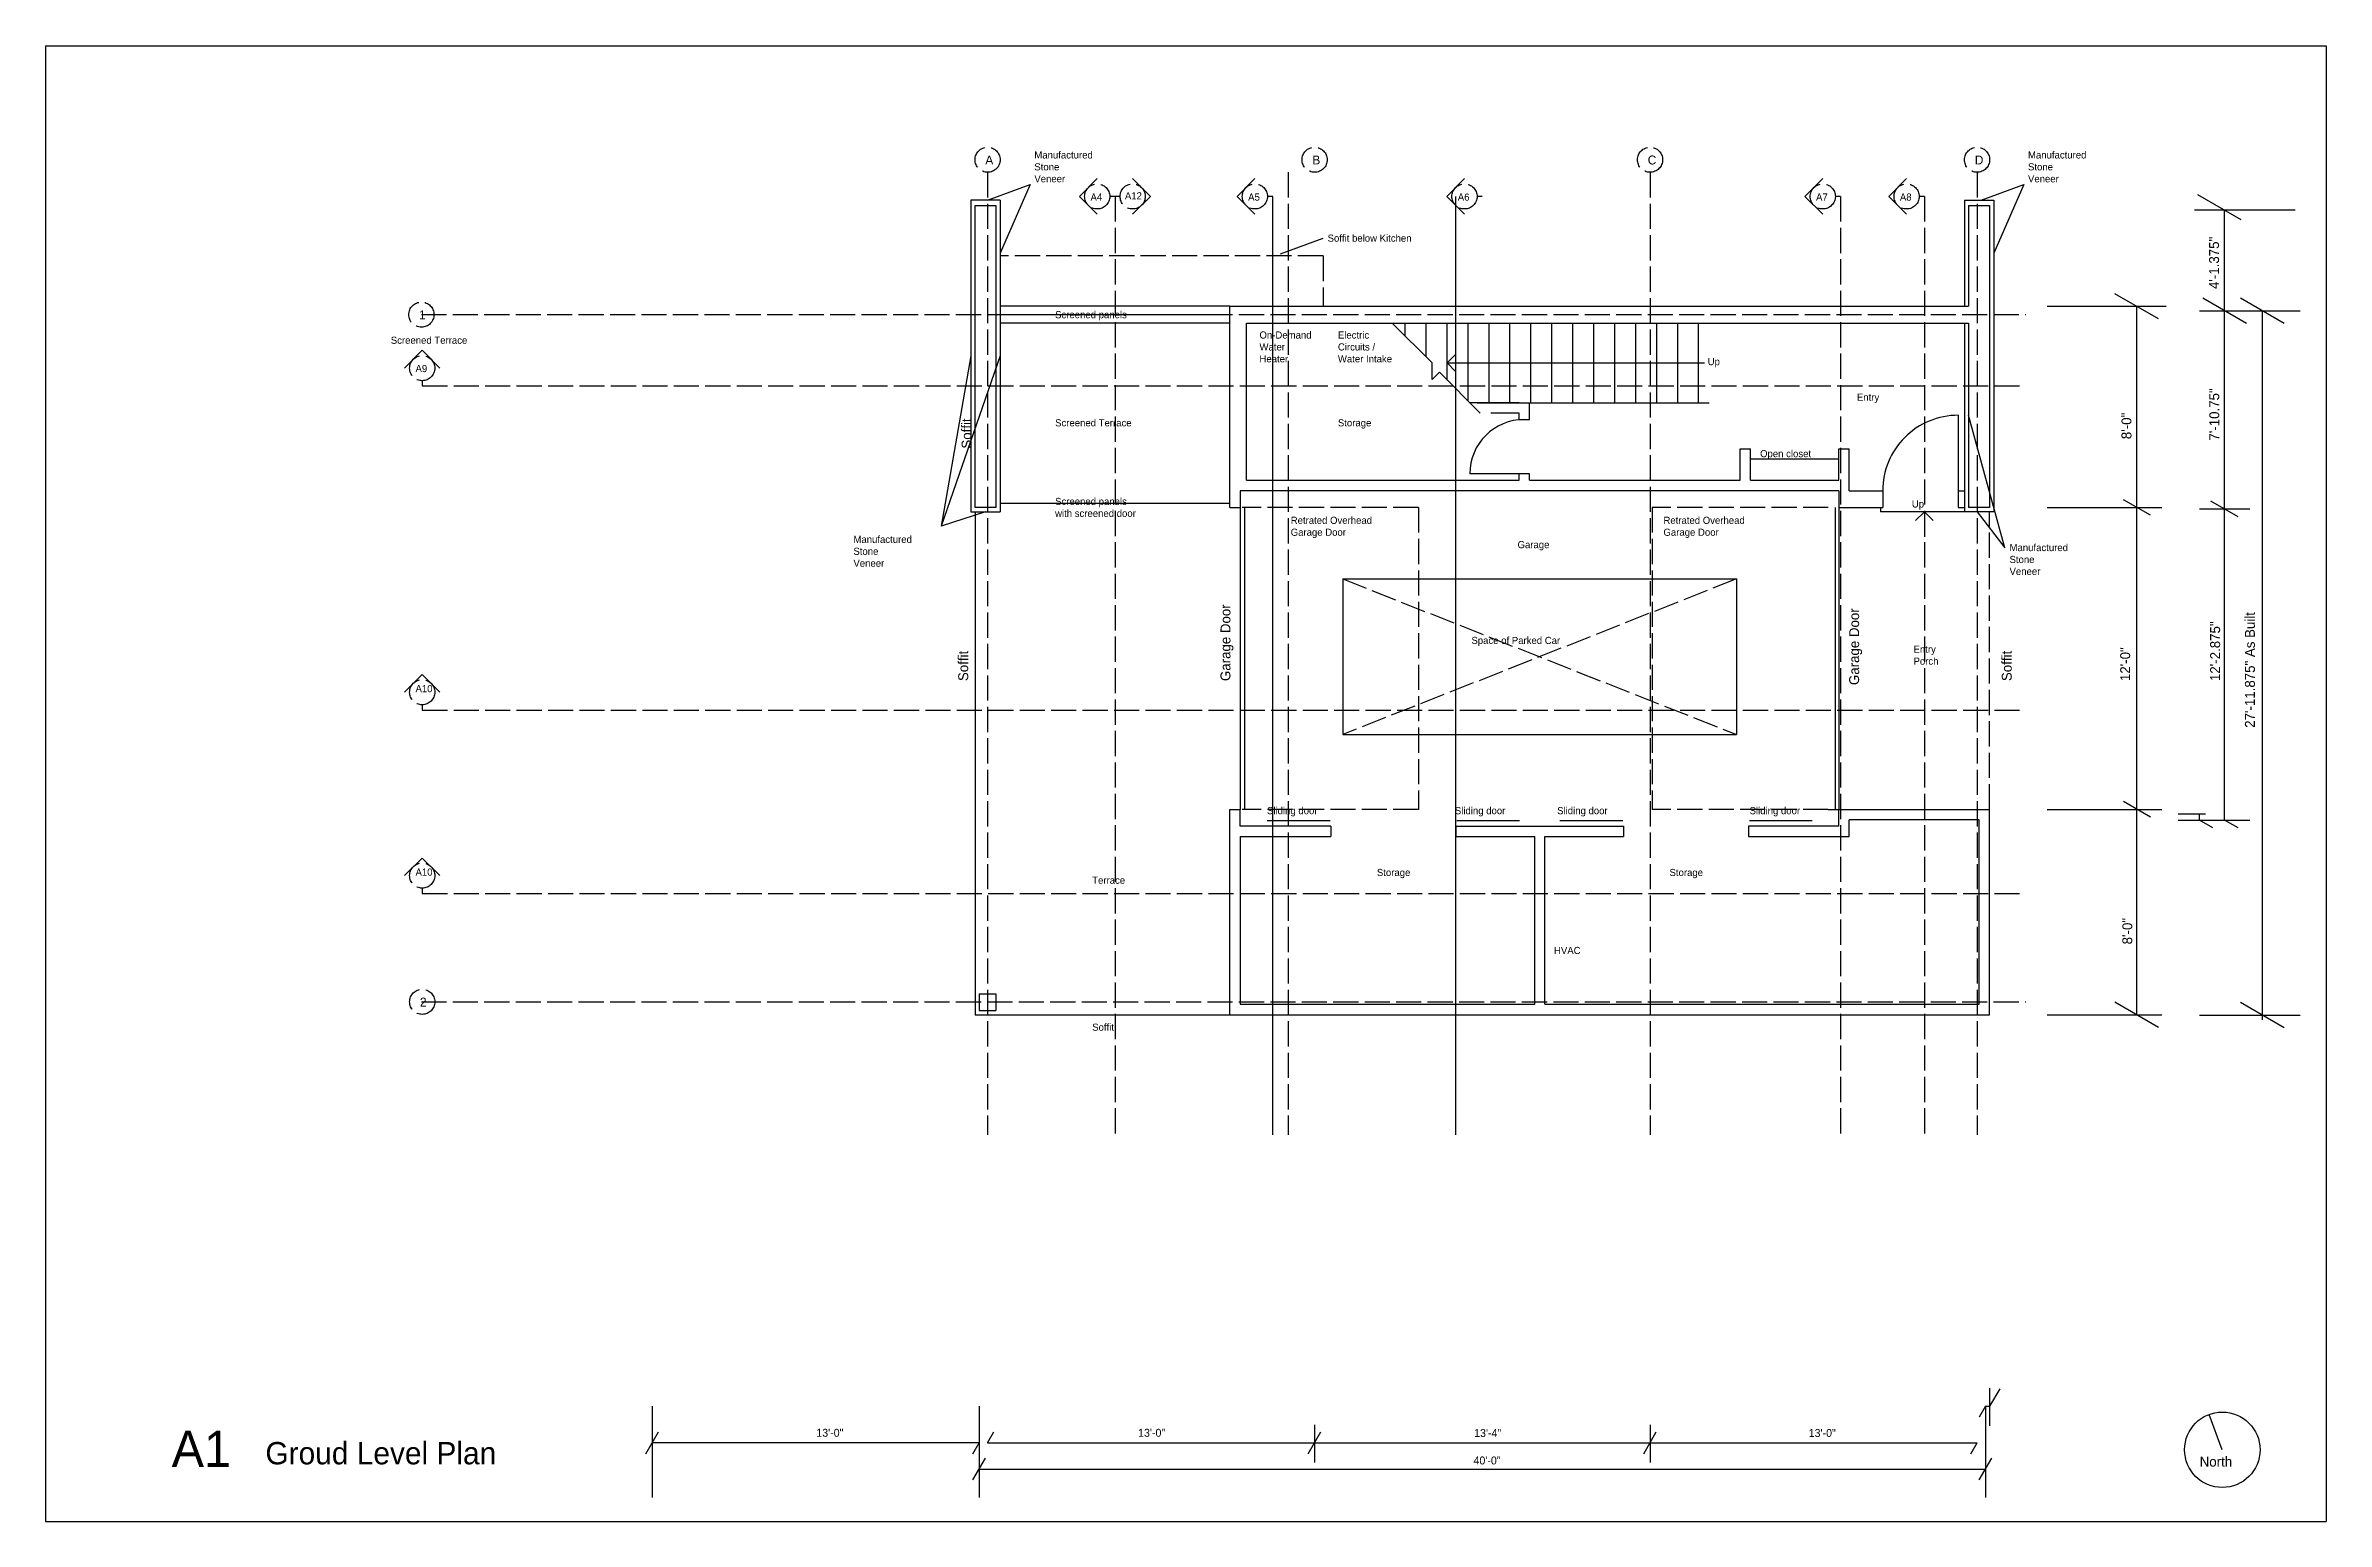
# Model space of a CAD drawing. Header units: inches. Extents: x -173 to 8050, y -1067 to 3486.
# Drawn here: x 967 to 2055, y 2730 to 3434 of the extents above; entities that cross this region are included whole.
import ezdxf

# ---------------------------------------------------------------- set-up
doc = ezdxf.new("R2010")
doc.units = ezdxf.units.IN
doc.header["$MEASUREMENT"] = 0
doc.linetypes.add('ACAD_ISO02W100', pattern=[15, 12, -3])
for name, color, linetype in [('const', 7, 'Continuous'), ('e1', 7, 'Continuous'), ('e2', 251, 'Continuous'), ('grid', 252, 'ACAD_ISO02W100'), ('millwork', 253, 'Continuous'), ('soffit', 253, 'ACAD_ISO02W100'), ('stairs', 140, 'Continuous'), ('walls', 7, 'Continuous')]:
    doc.layers.add(name, color=color, linetype=linetype)

msp = doc.modelspace()

# ---------------------------------------------------------------- linework, layer by layer
for p, q in [((966.9, 3434.3), (2054.9, 3434.3)), ((966.9, 3434.3), (966.9, 2730.3)), ((2054.9, 3434.3), (2054.9, 2730.3)), ((966.9, 2730.3), (2054.9, 2730.3))]:
    msp.add_line(p, q)
at = {"layer": 'const'}
for p, q in [((2014.3, 3351.2), (1993.6, 3363.2)), ((2040, 3355.8), (1992, 3355.8)), ((2006.4, 3064.9), (2006.4, 3355.8)), ((1974.9, 3304), (1954.1, 3316)), ((1964.5, 2972), (1964.5, 3310)), ((1994.4, 3307.8), (2042.4, 3307.8)), ((2016.8, 3301.8), (1996, 3313.8)), ((2034.8, 3301.8), (2014, 3313.8)), ((2024.4, 2969.6), (2024.4, 3307.8)), ((1921.7, 3214), (1976.5, 3214)), ((1971, 3210.3), (1958.1, 3217.7)), ((1994.4, 3213.3), (2018.4, 3213.3)), ((2012.8, 3209.6), (1999.9, 3217)), ((1921.7, 3070), (1976.5, 3070)), ((1971, 3066.3), (1958.1, 3073.7)), ((1984.2, 3067.8), (1997.3, 3067.8)), ((1984.2, 3064.9), (2018.4, 3064.9)), ((1994.4, 3064.9), (1994.4, 3067.8)), ((2000.8, 3061.2), (1994.4, 3064.9)), ((2012.8, 3061.2), (2006.4, 3064.9)), ((1921.7, 2972), (1976.5, 2972)), ((1974.9, 2966), (1954.1, 2978)), ((1994.4, 2971.8), (2042.4, 2971.8)), ((2034.8, 2965.8), (2014, 2977.8)), ((1256.3, 2785.3), (1256.3, 2741.7)), ((1412.3, 2785.3), (1412.3, 2741.7)), ((1892.3, 2785.3), (1889.3, 2780.1)), ((1892.3, 2785.3), (1892.3, 2741.7)), ((1892.3, 2785.3), (1894.3, 2785.3)), ((1899.1, 2793.6), (1894.3, 2785.3)), ((1253.3, 2762.6), (1259.3, 2773)), ((1412.3, 2767.8), (1256.3, 2767.8)), ((1409.3, 2762.6), (1412.3, 2767.8)), ((1416.3, 2767.8), (1419.3, 2773)), ((1416.3, 2767.8), (1888.3, 2767.8)), ((1569.3, 2762.6), (1575.3, 2773)), ((1729.3, 2762.6), (1735.3, 2773)), ((1885.3, 2762.6), (1888.3, 2767.8)), ((1409.3, 2750.1), (1415.3, 2760.5)), ((1412.3, 2755.3), (1892.3, 2755.3)), ((1889.3, 2750.1), (1895.3, 2760.5))]:
    msp.add_line(p, q, dxfattribs=at)
at = {"layer": 'e1'}
msp.add_circle((2005.3, 2764.5), 18, dxfattribs=at)
at = {"layer": 'e2'}
for p, q in [((1479.5, 3362.4), (1474.6, 3362.4)), ((1552.3, 3362.4), (1549.8, 3362.4)), ((1552.3, 2914.8), (1552.3, 3362.4)), ((1639.7, 2914.8), (1639.7, 3362.4)), ((1652.3, 3362.4), (1649.8, 3362.4)), ((1823.2, 3362.4), (1820.7, 3362.4)), ((1863.2, 3362.4), (1860.7, 3362.4)), ((1410.3, 3212), (1410.3, 2972)), ((1410.3, 2972), (1531.8, 2972))]:
    msp.add_line(p, q, dxfattribs=at)
msp.add_arc((1879.3, 3222), 36, 89.9985, 180, dxfattribs=at)
at = {"layer": 'grid'}
for p, q in [((1416.3, 3373.9), (1416.3, 2914.8)), ((1559.7, 3373.9), (1559.7, 2914.8)), ((1732.3, 3373.9), (1732.3, 2914.8)), ((1888.3, 3373.9), (1888.3, 2914.8)), ((1477.1, 3362.4), (1477.1, 2914.8)), ((1823.2, 3362.4), (1823.2, 2914.8)), ((1863.2, 3362.4), (1863.2, 2914.8)), ((1146.2, 3306), (1911.5, 3306)), ((1146.6, 3274.5), (1146.6, 3272)), ((1146.6, 3272), (1911.5, 3272)), ((1146.6, 3119.9), (1146.6, 3117.4)), ((1146.6, 3117.4), (1911.5, 3117.4)), ((1146.6, 3032.4), (1146.6, 3029.9)), ((1146.6, 3029.9), (1911.5, 3029.9)), ((1146.2, 2978.2), (1911.5, 2978.2))]:
    msp.add_line(p, q, dxfattribs=at)
for centre in [(1416.3, 3379.9), (1572.3, 3379.9), (1732.3, 3379.9), (1888.3, 3379.9), (1468.6, 3362.4), (1485.5, 3362.4), (1543.8, 3362.4), (1643.8, 3362.4), (1814.7, 3362.4), (1854.7, 3362.4), (1146.2, 3306), (1146.6, 3280.5), (1146.6, 3125.9), (1146.6, 3038.4), (1146.6, 2978.2)]:
    msp.add_circle(centre, 6, dxfattribs=at)
at = {"layer": 'millwork'}
for p, q in [((1416.3, 3360.6), (1436.6, 3368.1)), ((1436.6, 3368.1), (1422.3, 3335.3)), ((1890.3, 3360.6), (1910.6, 3368.1)), ((1910.6, 3368.1), (1896.3, 3335.3)), ((1556, 3335), (1576.3, 3342.5)), ((1531.8, 3310), (1422.3, 3310)), ((1531.8, 3302), (1422.3, 3302)), ((1735.5, 3264), (1735.5, 3302)), ((1745.5, 3264), (1745.5, 3302)), ((1755.5, 3264), (1755.5, 3302)), ((1408.3, 3286.3), (1394.1, 3205.1)), ((1422.3, 3286.3), (1394.1, 3205.1)), ((1669.8, 3264), (1646.3, 3264)), ((1879.3, 3258), (1879.3, 3214.5)), ((1901.5, 3194.8), (1884.3, 3258)), ((1822.3, 3237), (1780.3, 3237)), ((1415.3, 3212), (1394.1, 3205.1)), ((1842.3, 3214), (1842.3, 3212)), ((1882.3, 3212), (1842.3, 3212)), ((1888.3, 3212), (1901.5, 3194.8)), ((1549.7, 3064.7), (1579.7, 3064.7)), ((1640.1, 3064.7), (1670.1, 3064.7)), ((1689.3, 3064.7), (1719.3, 3064.7)), ((1779.7, 3064.7), (1809.7, 3064.7))]:
    msp.add_line(p, q, dxfattribs=at)
for centre, radius, start in [((1672.3, 3230), 26, 90), ((1879.3, 3222), 36, 89.9985)]:
    msp.add_arc(centre, radius, start, 180, dxfattribs=at)
at = {"layer": 'soffit'}
for p, q in [((1576.3, 3334), (1422.3, 3334)), ((1576.3, 3334), (1576.3, 3310)), ((1621.8, 3214), (1537.8, 3214)), ((1621.8, 3214), (1621.8, 3070)), ((1817.3, 3214), (1733.3, 3214)), ((1733.3, 3214), (1733.3, 3070)), ((1894.3, 3070), (1894.3, 3212)), ((1585.7, 3179.9), (1773.5, 3105.7)), ((1773.5, 3179.9), (1585.7, 3105.7)), ((1621.8, 3070), (1537.8, 3070)), ((1817.3, 3070), (1733.3, 3070))]:
    msp.add_line(p, q, dxfattribs=at)
at = {"layer": 'stairs'}
for p, q in [((1628.3, 3283), (1609.3, 3302)), ((1615.5, 3295.8), (1615.5, 3302)), ((1625.5, 3285.8), (1625.5, 3302)), ((1635.5, 3274.8), (1635.5, 3302)), ((1645.5, 3264.8), (1645.5, 3302)), ((1655.5, 3264), (1655.5, 3302)), ((1665.5, 3264), (1665.5, 3302)), ((1675.5, 3264), (1675.5, 3302)), ((1685.5, 3264), (1685.5, 3302)), ((1695.5, 3264), (1695.5, 3302)), ((1705.5, 3264), (1705.5, 3302)), ((1715.5, 3264), (1715.5, 3302)), ((1725.5, 3264), (1725.5, 3302)), ((1635.5, 3283), (1639.7, 3287.2)), ((1628.3, 3275), (1628.3, 3283)), ((1628.3, 3275), (1631.8, 3278.5)), ((1651.3, 3259), (1631.8, 3278.5)), ((1635.5, 3283), (1758.3, 3283)), ((1635.5, 3283), (1639.7, 3278.8)), ((1649.8, 3264), (1760.5, 3264)), ((1672.3, 3230), (1646.3, 3230)), ((1674.8, 3230), (1669.8, 3230)), ((1863.2, 3212), (1859, 3207.8)), ((1863.2, 3212), (1863.2, 3200)), ((1863.2, 3212), (1867.4, 3207.8))]:
    msp.add_line(p, q, dxfattribs=at)
at = {"layer": 'walls'}
for p, q in [((1468.6, 3370.9), (1460.1, 3362.4)), ((1468.6, 3353.9), (1460.1, 3362.4)), ((1485.5, 3370.9), (1494, 3362.4)), ((1485.5, 3353.9), (1494, 3362.4)), ((1543.8, 3370.9), (1535.3, 3362.4)), ((1543.8, 3353.9), (1535.3, 3362.4)), ((1643.8, 3370.9), (1635.3, 3362.4)), ((1643.8, 3353.9), (1635.3, 3362.4)), ((1814.7, 3370.9), (1806.2, 3362.4)), ((1814.7, 3353.9), (1806.2, 3362.4)), ((1854.7, 3370.9), (1846.2, 3362.4)), ((1854.7, 3353.9), (1846.2, 3362.4)), ((1408.3, 3360.6), (1408.3, 3212)), ((1422.3, 3360.6), (1408.3, 3360.6)), ((1410.3, 3214), (1410.3, 3358)), ((1410.3, 3358), (1420.3, 3358)), ((1420.3, 3358), (1420.3, 3214)), ((1422.3, 3360.6), (1422.3, 3214)), ((1882.3, 3360.6), (1882.3, 3310)), ((1882.3, 3360.6), (1896.3, 3360.6)), ((1884.3, 3358), (1884.3, 3310)), ((1884.3, 3358), (1894.3, 3358)), ((1894.3, 3358), (1894.3, 3214)), ((1896.3, 3360.6), (1896.3, 3212)), ((1531.8, 3310), (1884.3, 3310)), ((1531.8, 3214), (1531.8, 3310)), ((1921.7, 3310), (1978.5, 3310)), ((1422.3, 3306), (1531.8, 3306)), ((1539.8, 3227), (1539.8, 3302)), ((1539.8, 3302), (1884.3, 3302)), ((1882.3, 3302), (1882.3, 3214)), ((1884.3, 3302), (1884.3, 3214)), ((1138.1, 3280.5), (1146.6, 3289)), ((1155, 3280.5), (1146.6, 3289)), ((1674.8, 3256), (1674.8, 3264)), ((1669.8, 3259), (1656.3, 3259)), ((1669.8, 3256), (1669.8, 3259)), ((1669.8, 3256), (1674.8, 3256)), ((1775.3, 3242), (1780.3, 3242)), ((1775.3, 3227), (1775.3, 3242)), ((1780.3, 3227), (1780.2, 3242)), ((1780.3, 3227), (1780.3, 3242)), ((1822.3, 3227), (1822.3, 3242)), ((1822.3, 3242), (1827.3, 3242)), ((1827.3, 3222), (1827.3, 3242)), ((1822.3, 3222), (1536.8, 3222)), ((1536.8, 3222), (1536.8, 3214)), ((1539.8, 3227), (1669.8, 3227)), ((1669.8, 3227), (1669.8, 3230)), ((1674.8, 3227), (1674.8, 3230)), ((1674.8, 3227), (1775.3, 3227)), ((1780.3, 3227), (1822.3, 3227)), ((1822.3, 3222), (1822.3, 3214)), ((1827.3, 3222), (1843.3, 3222)), ((1842.3, 3222), (1843.3, 3222)), ((1843.3, 3222), (1843.3, 3214)), ((1879.3, 3222), (1879.3, 3214)), ((1879.3, 3222), (1882.3, 3222)), ((1408.3, 3212), (1422.3, 3212)), ((1420.3, 3214), (1410.3, 3214)), ((1422.3, 3216), (1531.8, 3216)), ((1422.3, 3214), (1422.3, 3212)), ((1531.8, 3214), (1536.8, 3214)), ((1536.8, 3214), (1536.8, 3070)), ((1538.8, 3214), (1538.8, 3070)), ((1820.6, 3214), (1820.6, 3070)), ((1822.3, 3214), (1843.3, 3214)), ((1822.3, 3214), (1822.3, 3070)), ((1879.3, 3214), (1882.3, 3214)), ((1882.3, 3214), (1882.3, 3212)), ((1896.3, 3212), (1882.3, 3212)), ((1894.3, 3214), (1884.3, 3214)), ((1585.7, 3179.9), (1773.5, 3179.9)), ((1585.7, 3179.9), (1585.7, 3105.7)), ((1773.5, 3179.9), (1773.5, 3105.7)), ((1138.1, 3125.9), (1146.6, 3134.4)), ((1155, 3125.9), (1146.6, 3134.4)), ((1585.7, 3105.7), (1773.5, 3105.7)), ((1531.8, 2972), (1531.8, 3070)), ((1531.8, 3070), (1536.8, 3070)), ((1536.8, 3062), (1536.8, 3070)), ((1817.3, 3070), (1887.8, 3070)), ((1822.3, 3062), (1822.3, 3070)), ((1887.8, 3070), (1894.3, 3070)), ((1894.3, 2972), (1894.3, 3070)), ((1580.1, 3062), (1536.8, 3062)), ((1580.1, 3062), (1580.1, 3057)), ((1639.7, 3062), (1639.7, 3057)), ((1639.7, 3062), (1719.7, 3062)), ((1639.7, 3062), (1639.7, 3057)), ((1719.7, 3062), (1719.7, 3057)), ((1719.7, 3062), (1719.7, 3057)), ((1822.3, 3062), (1779.3, 3062)), ((1779.3, 3062), (1779.3, 3057)), ((1889.3, 3065), (1827.3, 3065)), ((1827.3, 3057), (1827.3, 3065)), ((1889.3, 2977), (1889.3, 3065)), ((1138.1, 3038.4), (1146.6, 3046.8)), ((1155, 3038.4), (1146.6, 3046.8)), ((1536.8, 3057), (1536.8, 2977)), ((1536.8, 3057), (1580.1, 3057)), ((1639.7, 3057), (1677.3, 3057)), ((1677.3, 2977), (1677.3, 3057)), ((1682.1, 2977), (1682.1, 3057)), ((1682.1, 3057), (1719.7, 3057)), ((1779.3, 3057), (1827.3, 3057)), ((1412.3, 2982), (1420.3, 2982)), ((1412.3, 2982), (1412.3, 2974)), ((1420.3, 2982), (1420.3, 2974)), ((1412.3, 2974), (1420.3, 2974)), ((1531.8, 2972), (1894.3, 2972)), ((1536.8, 2977), (1677.3, 2977)), ((1682.1, 2977), (1889.3, 2977)), ((1894.3, 2793.9), (1894.3, 2776)), ((1572.3, 2776.4), (1572.3, 2758.4)), ((1732.3, 2776.4), (1732.3, 2758.4)), ((2005.3, 2764.5), (1999.1, 2781.4))]:
    msp.add_line(p, q, dxfattribs=at)

# ---------------------------------------------------------------- texts
at = {"layer": 'const', "attachment_point": 1}
for s, insert, char_height, width in [('\\pt3.4098;Manufactured^JStone^JVeneer', (1438.6, 3383.9), 3.41, 1300.158), ('\\pt3.4098;Manufactured^JStone^JVeneer', (1912.6, 3383.9), 3.41, 1300.158), ('A', (1415.2, 3381.9), 4.26, 1625.197), ('B', (1571.2, 3381.9), 4.26, 1625.197), ('C', (1731.2, 3381.9), 4.26, 1625.197), ('D', (1887.2, 3381.9), 4.26, 1625.197), ('A4', (1465.4, 3363.8), 3.41, 1300.158), ('A12', (1481.8, 3364.4), 3.41, 1300.158), ('A5', (1540.6, 3363.8), 3.41, 1300.158), ('A6', (1640.6, 3363.8), 3.41, 1300.158), ('A7', (1811.5, 3363.8), 3.41, 1300.158), ('A8', (1851.5, 3363.8), 3.41, 1300.158), ('\\pt3.4098;Soffit below Kitchen', (1578.5, 3344.2), 3.41, 1300.158), ('1', (1145.1, 3308), 4.26, 1625.197), ('\\pt3.4098;Screened panels', (1448.5, 3307.7), 3.41, 1300.158), ('\\pt3.4098;On-Demand^JWater^JHeater', (1546, 3298), 3.41, 1300.158), ('\\pt3.4098;Electric^JCircuits /^JWater Intake', (1583.4, 3298), 3.41, 1300.158), ('\\pt3.4098;Screened Terrace', (1131.6, 3295.5), 3.41, 1300.158), ('A9', (1143.4, 3282), 3.41, 1300.158), ('\\pt3.4098;Up', (1759.8, 3285.3), 3.41, 1300.158), ('\\pt3.4098;Entry', (1831, 3268.3), 3.41, 1300.158), ('\\pt3.4098;Screened Terrace', (1448.5, 3256.1), 3.41, 1300.158), ('\\pt3.4098;Storage', (1583.4, 3256.1), 3.41, 1300.158), ('\\pt3.4098;Open closet', (1784.8, 3241.4), 3.41, 1300.158), ('\\pt3.4098;Screened panels^Jwith screened door', (1448.5, 3218.6), 3.41, 1300.158), ('\\pt3.4098;Retrated Overhead^JGarage Door', (1560.9, 3209.6), 3.41, 1300.158), ('\\pt3.4098;Retrated Overhead^JGarage Door', (1738.7, 3209.6), 3.41, 1300.158), ('\\pt3.4098;Up', (1857.2, 3217.4), 3.41, 1300.158), ('\\pt3.4098;Manufactured^JStone^JVeneer', (1352.3, 3200.5), 3.41, 1300.158), ('\\pt3.4098;Garage', (1669.1, 3198), 3.41, 1300.158), ('\\pt3.4098;Manufactured^JStone^JVeneer', (1903.8, 3196.6), 3.41, 1300.158), ('\\pt3.4098;Space of Parked Car', (1647.1, 3152.3), 3.41, 1300.158), ('\\pt3.4098;Entry^JPorch', (1858, 3148.1), 3.41, 1300.158), ('A10', (1143.4, 3129.3), 3.41, 1300.158), ('\\pt3.4098;Sliding door', (1549.6, 3071.1), 3.41, 1300.158), ('\\pt3.4098;Sliding door', (1639.2, 3071.1), 3.41, 1300.158), ('\\pt3.4098;Sliding door', (1688, 3071.1), 3.41, 1300.158), ('\\pt3.4098;Sliding door', (1779.8, 3071.1), 3.41, 1300.158), ('A10', (1143.4, 3041.8), 3.41, 1300.158), ('\\pt3.4098;Terrace', (1466.2, 3037.9), 3.41, 1300.158), ('\\pt3.4098;Storage', (1602, 3041.6), 3.41, 1300.158), ('\\pt3.4098;Storage', (1741.6, 3041.6), 3.41, 1300.158), ('\\pt3.4098;HVAC', (1686.5, 3004.4), 3.41, 1300.158), ('2', (1145.5, 2980.2), 4.26, 1625.197), ('\\pt3.4098;Soffit', (1466.2, 2967.8), 3.41, 1300.158), ('13\'-0"', (1334.6, 2774.5), 3.79, 1444.62), ('13\'-0"', (1488.1, 2774.5), 3.79, 1444.62), ('13\'-4"', (1648.4, 2774.4), 3.79, 1444.62), ('13\'-0"', (1808, 2774.4), 3.79, 1444.62), ('A1', (1027.1, 2773.6), 17.26, 6582.049), ('Groud Level Plan', (1071.8, 2768.2), 10.656, 4062.993), ('40\'-0"', (1648.1, 2761.3), 3.79, 1444.62), ('North', (1994.5, 2761.2), 4.74, 1805.775)]:
    msp.add_mtext(s, dxfattribs=dict(at, insert=insert, char_height=char_height, width=width))
at = {"layer": 'const', "width": 1805.775, "attachment_point": 1, "rotation": 90}
for s, insert, char_height in [('4\'-1.375"', (1999, 3318.2), 4.74), ('7\'-10.75"', (1999.1, 3245.9), 4.74), ('Soffit', (1403.9, 3242.1), 4.74), ('Soffit', (1403.9, 3242.1), 4.74), ('8\'-0"', (1957.2, 3246.6), 4.74), ('Garage Door', (1527.4, 3131.2), 4.736), ('Garage Door', (1827.3, 3129.3), 4.736), ('12\'-2.875"', (1999.5, 3131.2), 4.74), ('27\'-11.875" As Built', (2016.1, 3108.9), 4.736), ('Soffit', (1402.3, 3131.2), 4.74), ('Soffit', (1900.1, 3131.2), 4.74), ('12\'-0"', (1956.6, 3131.2), 4.74), ('8\'-0"', (1957.6, 3005.6), 4.74)]:
    msp.add_mtext(s, dxfattribs=dict(at, insert=insert, char_height=char_height))

doc.saveas('drawing.dxf')
